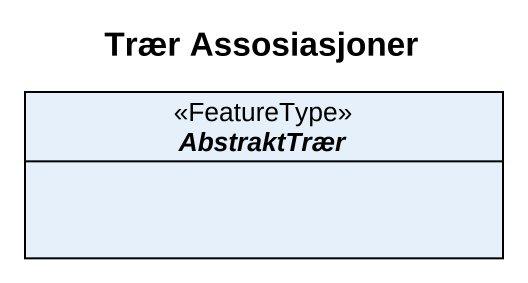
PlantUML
@startuml
title Trær Assosiasjoner
hide circle
hide empty members
abstract class AbstraktTrær <<FeatureType>>
@enduml
